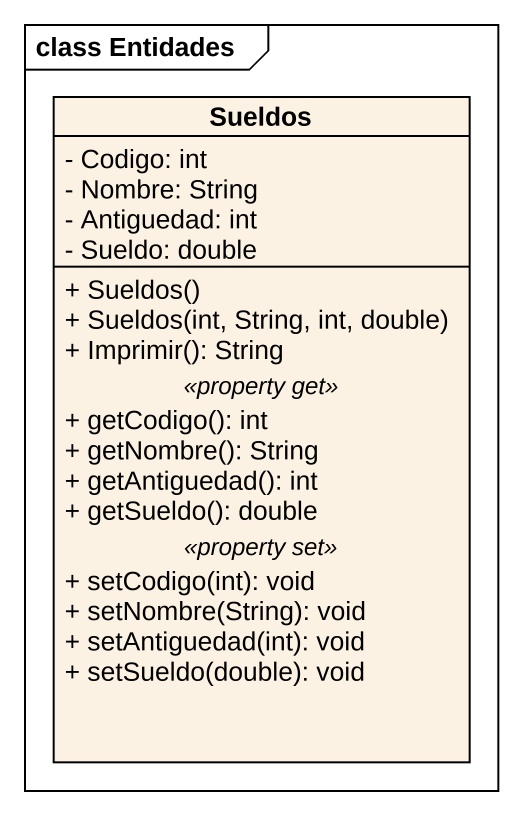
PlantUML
@startuml
mainframe class Entidades
hide circle
hide empty members
skinparam classAttributeIconSize 0
class Sueldos {
  - Codigo: int
  - Nombre: String
  - Antiguedad: int
  - Sueldo: double
  --
  + Sueldos()
  + Sueldos(int, String, int, double)
  + Imprimir(): String
  .. <<property get>> ..
  + getCodigo(): int
  + getNombre(): String
  + getAntiguedad(): int
  + getSueldo(): double
  .. <<property set>> ..
  + setCodigo(int): void
  + setNombre(String): void
  + setAntiguedad(int): void
  + setSueldo(double): void
}
@enduml
